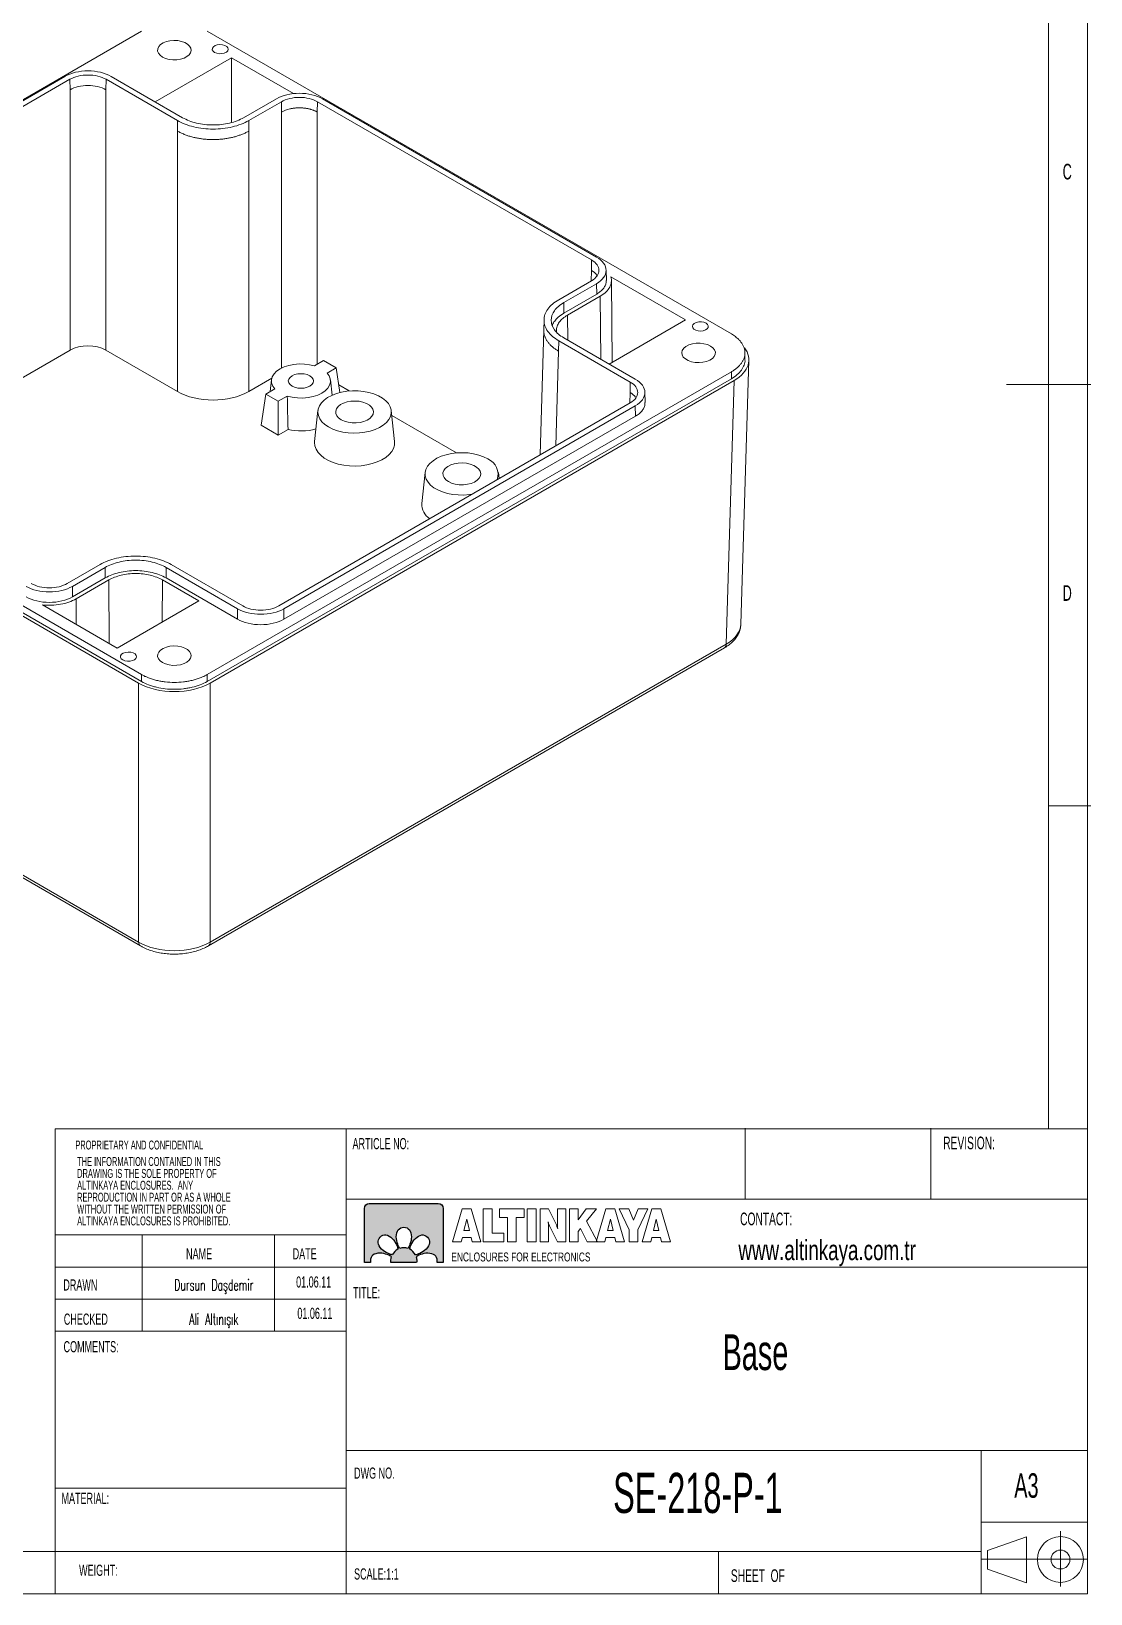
# Model space of a CAD drawing. Header units: millimetres. Extents: x 5 to 415, y 5 to 292.
# Drawn here: x 289.2 to 415, y 5 to 190.4 of the extents above; entities that cross this region are included whole.
import ezdxf

# ---------------------------------------------------------------- set-up
doc = ezdxf.new("R2010")
doc.units = ezdxf.units.MM
doc.layers.add('LAYER_1', color=179, linetype='Continuous', lineweight=15)
doc.layers.add('LAYER_2', color=1, linetype='Continuous')
doc.styles.add('SLDTEXTSTYLE0', font='TXT', dxfattribs={"width": 0.7})
doc.styles.add('SLDTEXTSTYLE1', font='TXT', dxfattribs={"width": 0.605})
doc.styles.add('SLDTEXTSTYLE2', font='TXT', dxfattribs={"width": 0.605, "bigfont": 'bigfont'})

# ---------------------------------------------------------------- blocks, each defined once
blk = doc.blocks.new('Block4')
at = {"color": 7, "linetype": 'Continuous', "lineweight": 0, "insert": (0.07, 1.37), "char_height": 1.3229, "attachment_point": 1, "style": 'SLDTEXTSTYLE0'}
blk.add_mtext('ENCLOSURES FOR ELECTRONICS', dxfattribs=at)
blk = doc.blocks.new('Block5')
at = {"layer": 'LAYER_1'}
for p, q in [((6.79, 7.34), (1.01, 5.34)), ((6.79, 7.34), (6.79, 0.54)), ((11.82, 8.19), (11.82, 0)), ((1.01, 5.34), (1.01, 2.54)), ((0, 4.03), (15.88, 4.03)), ((1.01, 2.54), (6.79, 0.54))]:
    blk.add_line(p, q, dxfattribs=at)
for radius in [3.4, 1.4]:
    blk.add_circle((11.82, 3.99), radius, dxfattribs=at)
blk = doc.blocks.new('Block6')
at = {"layer": 'LAYER_1', "color": 250}
for p, q in [((0, 0), (1.27, 4.36)), ((1.27, 4.36), (2.44, 4.36)), ((2.44, 4.36), (3.71, 0)), ((4.04, 0), (4.04, 4.36)), ((4.04, 4.36), (5.2, 4.36)), ((5.2, 4.36), (5.2, 1.16)), ((6.19, 3.21), (6.19, 4.36)), ((6.19, 4.36), (9.41, 4.36)), ((9.41, 4.36), (9.41, 3.21)), ((9.82, 0), (9.82, 4.36)), ((9.82, 4.36), (11, 4.36)), ((11, 4.36), (11, 0)), ((11.52, 0), (11.52, 4.36)), ((11.52, 4.36), (12.62, 4.36)), ((12.62, 4.36), (13.64, 2.33)), ((13.82, 2.3), (13.82, 4.36)), ((13.82, 4.36), (14.92, 4.36)), ((14.92, 4.36), (14.92, 0)), ((15.42, 0), (15.42, 4.36)), ((15.42, 4.36), (16.57, 4.36)), ((16.57, 4.36), (16.57, 2.92)), ((16.57, 2.92), (17.61, 4.36)), ((17.61, 4.36), (18.96, 4.36)), ((18.96, 4.36), (17.67, 2.75)), ((18.94, 0), (20.21, 4.36)), ((20.21, 4.36), (21.38, 4.36)), ((21.38, 4.36), (22.65, 0)), ((23.27, 1.61), (21.94, 4.36)), ((21.94, 4.36), (23.22, 4.36)), ((23.22, 4.36), (23.84, 2.87)), ((23.84, 2.87), (24.47, 4.36)), ((25.72, 4.36), (24.42, 1.61)), ((24.47, 4.36), (25.72, 4.36)), ((25, 0), (26.27, 4.36)), ((26.27, 4.36), (27.44, 4.36)), ((27.44, 4.36), (28.71, 0)), ((1.86, 3), (1.49, 1.49)), ((2.22, 1.49), (1.86, 3)), ((7.23, 3.21), (6.19, 3.21)), ((7.23, 0), (7.23, 3.21)), ((9.41, 3.21), (8.39, 3.21)), ((8.39, 3.21), (8.39, 0)), ((17.67, 2.75), (19.12, 0)), ((20.8, 3), (20.43, 1.49)), ((21.16, 1.49), (20.8, 3)), ((26.86, 3), (26.49, 1.49)), ((27.21, 1.49), (26.86, 3)), ((1.14, 0), (0, 0)), ((1.28, 0.58), (1.14, 0)), ((2.43, 0.58), (1.28, 0.58)), ((1.49, 1.49), (2.22, 1.49)), ((2.56, 0), (2.43, 0.58)), ((3.71, 0), (2.56, 0)), ((6.77, 0), (4.04, 0)), ((5.2, 1.16), (6.77, 1.16)), ((6.77, 1.16), (6.77, 0)), ((8.39, 0), (7.23, 0)), ((11, 0), (9.82, 0)), ((12.62, 0), (11.52, 0)), ((12.62, 2.04), (12.62, 0)), ((13.82, 0), (12.8, 2.01)), ((14.92, 0), (13.82, 0)), ((16.57, 0), (15.42, 0)), ((16.86, 1.75), (16.57, 1.39)), ((16.57, 1.39), (16.57, 0)), ((17.74, 0), (16.86, 1.75)), ((19.12, 0), (17.74, 0)), ((20.08, 0), (18.94, 0)), ((20.22, 0.58), (20.08, 0)), ((21.37, 0.58), (20.22, 0.58)), ((20.43, 1.49), (21.16, 1.49)), ((21.5, 0), (21.37, 0.58)), ((22.65, 0), (21.5, 0)), ((23.27, 0), (23.27, 1.61)), ((24.42, 0), (23.27, 0)), ((24.42, 1.61), (24.42, 0)), ((26.14, 0), (25, 0)), ((26.28, 0.58), (26.14, 0)), ((27.43, 0.58), (26.28, 0.58)), ((26.49, 1.49), (27.21, 1.49)), ((27.56, 0), (27.43, 0.58)), ((28.71, 0), (27.56, 0))]:
    blk.add_line(p, q, dxfattribs=at)
for points in [[(12.7, 2.26), (12.67, 2.37), (12.63, 2.5), (12.59, 2.64)], [(12.59, 2.64), (12.6, 2.56), (12.61, 2.48), (12.62, 2.4)], [(12.62, 2.4), (12.62, 2.31), (12.62, 2.19), (12.62, 2.04)], [(12.8, 2.01), (12.77, 2.07), (12.74, 2.16), (12.7, 2.26)], [(13.64, 2.33), (13.67, 2.28), (13.7, 2.19), (13.73, 2.09)], [(13.73, 2.09), (13.77, 1.99), (13.81, 1.86), (13.85, 1.71)], [(13.82, 1.97), (13.82, 2.06), (13.82, 2.17), (13.82, 2.3)], [(13.85, 1.71), (13.84, 1.79), (13.83, 1.87), (13.82, 1.97)]]:
    blk.add_open_spline(points, degree=3, dxfattribs=at)
blk = doc.blocks.new('SW_NOTE_0')
at = {"color": 0, "linetype": 'Continuous', "lineweight": 0, "char_height": 1.0583, "attachment_point": 1, "style": 'SLDTEXTSTYLE1'}
for s, insert in [('THE INFORMATION CONTAINED IN THIS', (0, 1.36)), ('ALTINKAYA ENCLOSURES.  ANY', (0, -1.46)), ('DRAWING IS THE SOLE PROPERTY OF', (0, -0.05)), ('REPRODUCTION IN PART OR AS A WHOLE', (0, -2.87)), ('WITHOUT THE WRITTEN PERMISSION OF', (0, -4.28)), ('ALTINKAYA ENCLOSURES IS PROHIBITED.', (0, -5.69))]:
    blk.add_mtext(s, dxfattribs=dict(at, insert=insert))

msp = doc.modelspace()

# ---------------------------------------------------------------- hatches: boundary and pattern name
at = {"layer": 'LAYER_2'}
h = msp.add_hatch(color=256, dxfattribs=at)
edge = h.paths.add_edge_path(flags=0)
edge.add_spline(control_points=[(329.363, 51.312), (329.041, 51.312), (328.778, 51.05), (328.778, 50.727)], knot_values=[0.9444444, 0.9444444, 0.9444444, 0.9444444, 1, 1, 1, 1], weights=[1, 1, 1, 1], degree=3, periodic=0)
edge.add_line((328.778, 50.727), (328.778, 44.291))
edge.add_line((328.778, 44.291), (329.516, 44.291))
edge.add_spline(control_points=[(329.516, 44.291), (329.5, 44.362), (329.491, 44.438), (329.492, 44.518)], knot_values=[0.7777778, 0.7777778, 0.7777778, 0.7777778, 0.8333333, 0.8333333, 0.8333333, 0.8333333], weights=[1, 1, 1, 1], degree=3, periodic=0)
edge.add_spline(control_points=[(329.492, 44.518), (329.489, 45.083), (329.911, 45.404), (330.619, 45.418)], knot_values=[0.7222222, 0.7222222, 0.7222222, 0.7222222, 0.7777778, 0.7777778, 0.7777778, 0.7777778], weights=[1, 1, 1, 1], degree=3, periodic=0)
edge.add_spline(control_points=[(330.619, 45.418), (331.239, 45.429), (331.856, 45.083), (331.999, 44.997)], knot_values=[0.6666667, 0.6666667, 0.6666667, 0.6666667, 0.7222222, 0.7222222, 0.7222222, 0.7222222], weights=[1, 1, 1, 1], degree=3, periodic=0)
edge.add_spline(control_points=[(331.999, 44.997), (331.948, 44.845), (331.921, 44.683), (331.921, 44.514)], knot_values=[0.6111111, 0.6111111, 0.6111111, 0.6111111, 0.6666667, 0.6666667, 0.6666667, 0.6666667], weights=[1, 1, 1, 1], degree=3, periodic=0)
edge.add_spline(control_points=[(331.921, 44.514), (331.921, 44.438), (331.926, 44.364), (331.937, 44.291)], knot_values=[0.5555556, 0.5555556, 0.5555556, 0.5555556, 0.6111111, 0.6111111, 0.6111111, 0.6111111], weights=[1, 1, 1, 1], degree=3, periodic=0)
edge.add_line((331.937, 44.291), (334.981, 44.291))
edge.add_spline(control_points=[(334.981, 44.291), (334.992, 44.364), (334.997, 44.438), (334.997, 44.514)], knot_values=[0.4444444, 0.4444444, 0.4444444, 0.4444444, 0.5, 0.5, 0.5, 0.5], weights=[1, 1, 1, 1], degree=3, periodic=0)
edge.add_spline(control_points=[(334.997, 44.514), (334.997, 44.68), (334.971, 44.839), (334.922, 44.989)], knot_values=[0.3888889, 0.3888889, 0.3888889, 0.3888889, 0.4444444, 0.4444444, 0.4444444, 0.4444444], weights=[1, 1, 1, 1], degree=3, periodic=0)
edge.add_spline(control_points=[(334.922, 44.989), (335.07, 45.077), (335.683, 45.419), (336.299, 45.408)], knot_values=[0.3333333, 0.3333333, 0.3333333, 0.3333333, 0.3888889, 0.3888889, 0.3888889, 0.3888889], weights=[1, 1, 1, 1], degree=3, periodic=0)
edge.add_spline(control_points=[(336.299, 45.408), (337.007, 45.395), (337.429, 45.073), (337.427, 44.509)], knot_values=[0.2777778, 0.2777778, 0.2777778, 0.2777778, 0.3333333, 0.3333333, 0.3333333, 0.3333333], weights=[1, 1, 1, 1], degree=3, periodic=0)
edge.add_spline(control_points=[(337.427, 44.509), (337.427, 44.432), (337.419, 44.359), (337.404, 44.291)], knot_values=[0.2222222, 0.2222222, 0.2222222, 0.2222222, 0.2777778, 0.2777778, 0.2777778, 0.2777778], weights=[1, 1, 1, 1], degree=3, periodic=0)
edge.add_line((337.404, 44.291), (338.14, 44.291))
edge.add_line((338.14, 44.291), (338.14, 50.727))
edge.add_spline(control_points=[(338.14, 50.727), (338.14, 51.05), (337.877, 51.312), (337.555, 51.312)], knot_values=[0.0555556, 0.0555556, 0.0555556, 0.0555556, 0.1111111, 0.1111111, 0.1111111, 0.1111111], weights=[1, 1, 1, 1], degree=3, periodic=0)
edge.add_line((337.555, 51.312), (329.363, 51.312))
edge = h.paths.add_edge_path(flags=0)
edge.add_spline(control_points=[(333.943, 45.974), (333.791, 46.025), (333.628, 46.052), (333.459, 46.052)], knot_values=[0.6666667, 0.6666667, 0.6666667, 0.6666667, 0.8333333, 0.8333333, 0.8333333, 0.8333333], weights=[1, 1, 1, 1], degree=3, periodic=0)
edge.add_spline(control_points=[(333.459, 46.052), (333.293, 46.052), (333.133, 46.026), (332.984, 45.977)], knot_values=[0.8333333, 0.8333333, 0.8333333, 0.8333333, 1, 1, 1, 1], weights=[1, 1, 1, 1], degree=3, periodic=0)
edge.add_spline(control_points=[(332.984, 45.977), (332.895, 46.124), (332.553, 46.737), (332.565, 47.354)], knot_values=[0, 0, 0, 0, 0.1666667, 0.1666667, 0.1666667, 0.1666667], weights=[1, 1, 1, 1], degree=3, periodic=0)
edge.add_spline(control_points=[(332.565, 47.354), (332.578, 48.062), (332.9, 48.483), (333.464, 48.481)], knot_values=[0.1666667, 0.1666667, 0.1666667, 0.1666667, 0.3333333, 0.3333333, 0.3333333, 0.3333333], weights=[1, 1, 1, 1], degree=3, periodic=0)
edge.add_spline(control_points=[(333.464, 48.481), (334.028, 48.483), (334.35, 48.062), (334.363, 47.354)], knot_values=[0.3333333, 0.3333333, 0.3333333, 0.3333333, 0.5, 0.5, 0.5, 0.5], weights=[1, 1, 1, 1], degree=3, periodic=0)
edge.add_spline(control_points=[(334.363, 47.354), (334.374, 46.733), (334.028, 46.117), (333.943, 45.974)], knot_values=[0.5, 0.5, 0.5, 0.5, 0.6666667, 0.6666667, 0.6666667, 0.6666667], weights=[1, 1, 1, 1], degree=3, periodic=0)
edge = h.paths.add_edge_path(flags=0)
edge.add_spline(control_points=[(332.091, 47.16), (332.537, 46.731), (332.728, 46.052), (332.769, 45.889)], knot_values=[0.6, 0.6, 0.6, 0.6, 0.8, 0.8, 0.8, 0.8], weights=[1, 1, 1, 1], degree=3, periodic=0)
edge.add_spline(control_points=[(332.769, 45.889), (332.476, 45.741), (332.237, 45.503), (332.088, 45.212)], knot_values=[0.8, 0.8, 0.8, 0.8, 1, 1, 1, 1], weights=[1, 1, 1, 1], degree=3, periodic=0)
edge.add_spline(control_points=[(332.088, 45.212), (331.919, 45.254), (331.246, 45.446), (330.819, 45.889)], knot_values=[0, 0, 0, 0, 0.2, 0.2, 0.2, 0.2], weights=[1, 1, 1, 1], degree=3, periodic=0)
edge.add_spline(control_points=[(330.819, 45.889), (330.328, 46.399), (330.257, 46.924), (330.658, 47.322)], knot_values=[0.2, 0.2, 0.2, 0.2, 0.4, 0.4, 0.4, 0.4], weights=[1, 1, 1, 1], degree=3, periodic=0)
edge.add_spline(control_points=[(330.658, 47.322), (331.056, 47.722), (331.581, 47.652), (332.091, 47.16)], knot_values=[0.4, 0.4, 0.4, 0.4, 0.6, 0.6, 0.6, 0.6], weights=[1, 1, 1, 1], degree=3, periodic=0)
edge = h.paths.add_edge_path(flags=0)
edge.add_spline(control_points=[(336.106, 45.882), (335.676, 45.436), (334.997, 45.245), (334.834, 45.204)], knot_values=[0.6, 0.6, 0.6, 0.6, 0.8, 0.8, 0.8, 0.8], weights=[1, 1, 1, 1], degree=3, periodic=0)
edge.add_spline(control_points=[(334.834, 45.204), (334.687, 45.497), (334.449, 45.736), (334.157, 45.885)], knot_values=[0.8, 0.8, 0.8, 0.8, 1, 1, 1, 1], weights=[1, 1, 1, 1], degree=3, periodic=0)
edge.add_spline(control_points=[(334.157, 45.885), (334.199, 46.053), (334.391, 46.726), (334.834, 47.153)], knot_values=[0, 0, 0, 0, 0.2, 0.2, 0.2, 0.2], weights=[1, 1, 1, 1], degree=3, periodic=0)
edge.add_spline(control_points=[(334.834, 47.153), (335.344, 47.645), (335.87, 47.715), (336.267, 47.315)], knot_values=[0.2, 0.2, 0.2, 0.2, 0.4, 0.4, 0.4, 0.4], weights=[1, 1, 1, 1], degree=3, periodic=0)
edge.add_spline(control_points=[(336.267, 47.315), (336.668, 46.917), (336.597, 46.392), (336.106, 45.882)], knot_values=[0.4, 0.4, 0.4, 0.4, 0.6, 0.6, 0.6, 0.6], weights=[1, 1, 1, 1], degree=3, periodic=0)

# ---------------------------------------------------------------- linework, layer by layer
at = {"color": 7, "linetype": 'Continuous', "lineweight": 15}
for p, q in [((302.336, 190.401), (240.109, 154.479)), ((372.339, 154.479), (310.113, 190.401)), ((313.012, 187.258), (303.943, 182.022)), ((320.384, 183.003), (313.012, 187.258)), ((313.012, 179.564), (313.012, 187.258)), ((293.232, 185.043), (251.512, 160.959)), ((293.832, 184.697), (252.112, 160.613)), ((293.832, 184.697), (293.85, 183.462)), ((298.111, 184.697), (298.092, 183.462)), ((306.597, 179.798), (298.111, 184.697)), ((307.196, 180.144), (298.71, 185.043)), ((293.85, 152.556), (293.85, 183.462)), ((298.092, 183.462), (298.092, 152.556)), ((318.334, 182.39), (314.444, 180.144)), ((318.934, 182.044), (315.044, 179.798)), ((318.934, 182.044), (318.952, 180.808)), ((323.213, 182.044), (323.194, 180.808)), ((355.74, 163.266), (323.213, 182.044)), ((356.34, 163.612), (323.812, 182.39)), ((306.597, 179.798), (306.578, 178.563)), ((306.578, 147.657), (306.578, 178.563)), ((315.044, 179.798), (315.062, 178.563)), ((315.062, 178.563), (315.062, 147.657)), ((355.74, 163.266), (355.722, 162.031)), ((357.5, 160.834), (357.474, 162.059)), ((351.85, 158.55), (355.74, 160.796)), ((352.45, 158.204), (356.34, 160.45)), ((356.34, 160.45), (356.358, 159.214)), ((366.894, 156.153), (358.028, 161.271)), ((358.202, 151.135), (358.1, 160.753)), ((352.45, 158.204), (352.468, 156.969)), ((352.468, 156.969), (356.358, 159.214)), ((356.783, 158.97), (352.892, 156.724)), ((350.101, 156.155), (350.075, 154.93)), ((357.825, 150.917), (366.894, 156.153)), ((350.077, 154.983), (349.627, 140.122)), ((360.936, 149.121), (352.45, 154.02)), ((293.85, 152.556), (278.838, 143.89)), ((306.578, 147.657), (298.092, 152.556)), ((351.85, 153.674), (351.832, 152.438)), ((360.337, 148.775), (351.85, 153.674)), ((373.95, 151.417), (373.95, 152.234)), ((322.867, 150.699), (323.937, 151.316)), ((323.937, 151.316), (325.431, 150.454)), ((325.431, 150.454), (324.361, 149.836)), ((325.431, 150.454), (325.873, 147.534)), ((373.478, 120.063), (374.424, 151.357)), ((239.78, 148.969), (301.982, 113.06)), ((240.109, 149.989), (302.336, 114.067)), ((240.109, 149.173), (302.336, 113.25)), ((310.113, 114.067), (372.339, 149.989)), ((310.113, 113.25), (372.339, 149.173)), ((310.466, 113.06), (372.668, 148.969)), ((317.791, 149.232), (315.062, 147.657)), ((317.751, 149.028), (317.604, 147.66)), ((324.944, 147.216), (324.75, 149.028)), ((326.981, 147.717), (325.737, 148.435)), ((360.337, 148.775), (360.318, 147.539)), ((371.722, 117.681), (372.668, 148.969)), ((372.339, 149.173), (372.339, 149.989)), ((317.069, 147.352), (316.513, 143.677)), ((317.069, 147.352), (318.139, 147.969)), ((318.563, 146.489), (317.069, 147.352)), ((319.633, 147.107), (318.563, 146.489)), ((318.563, 146.489), (318.563, 142.493)), ((362.096, 146.343), (362.07, 147.568)), ((318.617, 122.22), (360.337, 146.305)), ((319.216, 121.874), (360.936, 145.959)), ((319.235, 120.639), (360.954, 144.723)), ((323.266, 145.385), (322.873, 141.724)), ((332.355, 141.724), (331.962, 145.385)), ((339.709, 140.369), (332.024, 144.806)), ((360.936, 145.959), (360.954, 144.723)), ((316.513, 143.677), (318.563, 142.493)), ((318.563, 142.493), (319.715, 143.159)), ((335.994, 138.037), (335.601, 134.376)), ((344.767, 137.317), (344.69, 138.037)), ((344.882, 137.383), (344.752, 137.458)), ((293.514, 124.874), (297.404, 127.119)), ((294.114, 124.528), (298.004, 126.773)), ((298.004, 126.773), (298.022, 125.538)), ((305.252, 126.773), (305.234, 125.538)), ((305.252, 126.773), (313.738, 121.874)), ((305.851, 127.119), (314.338, 122.22)), ((294.114, 124.528), (294.132, 123.292)), ((294.132, 123.292), (298.022, 125.538)), ((298.447, 125.293), (294.557, 123.047)), ((309.123, 122.802), (304.809, 125.293)), ((305.234, 125.538), (313.72, 120.639)), ((299.436, 117.21), (309.123, 122.802)), ((290.57, 122.328), (299.436, 117.21)), ((313.738, 121.874), (313.72, 120.639)), ((319.216, 121.874), (319.235, 120.639)), ((240.726, 117.681), (301.982, 82.318)), ((240.933, 117.237), (302.189, 81.875)), ((310.259, 81.875), (371.515, 117.237)), ((310.466, 82.318), (371.722, 117.681)), ((302.336, 113.25), (302.336, 114.067)), ((310.113, 113.25), (310.113, 114.067)), ((301.982, 82.318), (301.982, 113.06)), ((310.466, 113.06), (310.466, 82.318))]:
    msp.add_line(p, q, dxfattribs=at)
at = {"color": 8, "linetype": 'Continuous', "lineweight": 15}
for p, q in [((318.952, 150.432), (318.952, 180.808)), ((323.194, 180.808), (323.194, 150.888)), ((355.684, 160.763), (355.722, 162.031)), ((356.839, 151.486), (356.783, 158.97)), ((352.915, 153.751), (352.892, 156.724)), ((350.075, 154.887), (350.082, 154.93)), ((351.832, 152.438), (351.492, 141.199)), ((360.28, 146.272), (360.318, 147.539)), ((298.503, 117.748), (298.447, 125.293)), ((304.772, 120.29), (304.809, 125.293)), ((294.579, 120.014), (294.557, 123.047))]:
    msp.add_line(p, q, dxfattribs=at)
at = {"color": 7, "linetype": 'Continuous', "lineweight": 15, "flags": 128}
for points in [[(304.81, 187.34), (305.174, 187.173), (305.595, 187.06), (306.05, 187.006), (306.514, 187.014), (306.963, 187.083), (307.371, 187.21), (307.718, 187.388), (307.984, 187.608), (308.156, 187.857), (308.223, 188.122), (308.183, 188.389), (308.037, 188.644), (307.793, 188.872), (307.465, 189.062), (307.069, 189.202), (306.629, 189.287), (306.166, 189.31), (305.706, 189.271), (305.275, 189.172), (304.895, 189.018), (304.586, 188.818), (304.365, 188.582), (304.245, 188.323), (304.232, 188.055), (304.326, 187.793), (304.522, 187.55), (304.81, 187.34)], [(310.997, 187.891), (311.252, 187.786), (311.551, 187.734), (311.864, 187.742), (312.155, 187.807), (312.394, 187.924), (312.554, 188.079), (312.618, 188.256), (312.579, 188.435), (312.442, 188.597), (312.221, 188.725), (311.94, 188.804), (311.63, 188.826), (311.323, 188.789), (311.055, 188.697), (310.853, 188.559), (310.739, 188.391), (310.726, 188.211), (310.815, 188.038), (310.997, 187.891)], [(369.333, 155.765), (369.079, 155.87), (368.779, 155.921), (368.467, 155.914), (368.175, 155.848), (367.937, 155.732), (367.777, 155.577), (367.712, 155.4), (367.751, 155.221), (367.888, 155.058), (368.11, 154.931), (368.391, 154.852), (368.701, 154.829), (369.007, 154.866), (369.276, 154.959), (369.478, 155.096), (369.591, 155.265), (369.604, 155.445), (369.515, 155.618), (369.333, 155.765)], [(369.864, 153.05), (369.499, 153.217), (369.079, 153.33), (368.624, 153.384), (368.16, 153.376), (367.711, 153.307), (367.302, 153.18), (366.955, 153.002), (366.689, 152.782), (366.518, 152.533), (366.45, 152.268), (366.491, 152.001), (366.637, 151.746), (366.881, 151.518), (367.209, 151.328), (367.604, 151.188), (368.045, 151.103), (368.508, 151.08), (368.967, 151.119), (369.399, 151.218), (369.779, 151.372), (370.088, 151.572), (370.308, 151.808), (370.428, 152.067), (370.442, 152.335), (370.348, 152.597), (370.152, 152.84), (369.864, 153.05)], [(322.867, 150.699), (322.282, 150.837), (321.663, 150.913), (321.031, 150.923), (320.405, 150.867), (319.807, 150.748), (319.257, 150.568), (318.771, 150.334), (318.366, 150.054), (318.054, 149.736), (317.847, 149.391), (317.751, 149.03), (317.768, 148.664), (317.899, 148.307), (318.139, 147.969)], [(319.633, 147.107), (320.218, 146.968), (320.837, 146.893), (321.47, 146.883), (322.095, 146.938), (322.693, 147.058), (323.244, 147.238), (323.729, 147.472), (324.135, 147.752), (324.446, 148.07), (324.653, 148.415), (324.75, 148.776), (324.732, 149.141), (324.601, 149.498), (324.361, 149.836)], [(320.189, 148.29), (320.5, 148.153), (320.862, 148.066), (321.25, 148.037), (321.638, 148.066), (322, 148.153), (322.311, 148.29), (322.549, 148.47), (322.699, 148.679), (322.75, 148.903), (322.699, 149.127), (322.549, 149.336), (322.311, 149.515), (322, 149.653), (321.638, 149.739), (321.25, 149.769), (320.862, 149.739), (320.5, 149.653), (320.189, 149.515), (319.951, 149.336), (319.801, 149.127), (319.75, 148.903), (319.801, 148.679), (319.951, 148.47), (320.189, 148.29)], [(324.534, 143.451), (325.04, 143.2), (325.607, 142.997), (326.22, 142.846), (326.867, 142.751), (327.531, 142.715), (328.196, 142.737), (328.849, 142.817), (329.472, 142.954), (330.052, 143.145), (330.574, 143.384), (331.027, 143.666), (331.401, 143.985), (331.685, 144.334), (331.874, 144.703), (331.963, 145.085), (331.95, 145.469), (331.836, 145.849), (331.623, 146.214), (331.315, 146.555), (330.921, 146.866), (330.45, 147.138), (329.912, 147.366), (329.32, 147.543), (328.688, 147.666), (328.031, 147.732), (327.364, 147.74), (326.703, 147.688), (326.063, 147.579), (325.46, 147.415), (324.907, 147.199), (324.418, 146.938), (324.004, 146.636), (323.674, 146.301), (323.436, 145.942), (323.297, 145.565), (323.259, 145.181), (323.322, 144.798), (323.487, 144.424), (323.748, 144.07), (324.1, 143.743), (324.534, 143.451)], [(326.023, 144.311), (326.402, 144.135), (326.838, 144.01), (327.31, 143.942), (327.797, 143.934), (328.275, 143.987), (328.721, 144.098), (329.117, 144.262), (329.442, 144.471), (329.681, 144.716), (329.824, 144.984), (329.863, 145.264), (329.798, 145.542), (329.63, 145.806), (329.368, 146.043), (329.024, 146.241), (328.614, 146.393), (328.157, 146.489), (327.675, 146.527), (327.19, 146.505), (326.725, 146.422), (326.301, 146.284), (325.939, 146.096), (325.655, 145.868), (325.463, 145.61), (325.371, 145.334), (325.385, 145.054), (325.502, 144.781), (325.718, 144.529), (326.023, 144.311)], [(322.873, 141.724), (322.865, 141.605), (322.903, 141.205), (323.041, 140.813), (323.277, 140.436), (323.605, 140.084), (324.019, 139.762), (324.509, 139.479), (325.066, 139.24), (325.677, 139.051), (326.329, 138.915), (327.008, 138.835), (327.701, 138.813), (328.391, 138.849), (329.065, 138.944), (329.708, 139.093), (330.307, 139.296), (330.848, 139.546), (331.32, 139.839), (331.713, 140.169), (332.019, 140.528), (332.231, 140.91), (332.344, 141.304), (332.357, 141.705), (332.355, 141.724)], [(343.422, 139.66), (342.916, 139.91), (342.349, 140.113), (341.736, 140.264), (341.089, 140.359), (340.425, 140.396), (339.76, 140.374), (339.107, 140.293), (338.484, 140.156), (337.904, 139.966), (337.382, 139.726), (336.929, 139.444), (336.555, 139.125), (336.271, 138.777), (336.082, 138.407), (335.993, 138.026), (336.006, 137.641), (336.12, 137.261), (336.333, 136.897), (336.641, 136.555), (337.035, 136.244), (337.506, 135.972), (338.045, 135.745), (338.636, 135.567), (339.268, 135.444), (339.925, 135.378), (340.592, 135.371), (341.253, 135.422), (341.564, 135.467)], [(338.751, 136.963), (339.13, 136.787), (339.566, 136.662), (340.038, 136.594), (340.525, 136.587), (341.002, 136.64), (341.449, 136.751), (341.845, 136.914), (342.169, 137.124), (342.409, 137.368), (342.552, 137.637), (342.591, 137.916), (342.525, 138.195), (342.358, 138.458), (342.096, 138.695), (341.752, 138.894), (341.342, 139.045), (340.885, 139.142), (340.403, 139.18), (339.918, 139.157), (339.453, 139.074), (339.029, 138.936), (338.667, 138.749), (338.383, 138.521), (338.191, 138.263), (338.099, 137.987), (338.113, 137.706), (338.23, 137.433), (338.446, 137.182), (338.751, 136.963)], [(304.81, 115.496), (305.174, 115.329), (305.595, 115.216), (306.05, 115.162), (306.514, 115.17), (306.963, 115.239), (307.371, 115.366), (307.718, 115.544), (307.984, 115.764), (308.156, 116.013), (308.223, 116.278), (308.183, 116.546), (308.037, 116.8), (307.793, 117.028), (307.465, 117.218), (307.069, 117.358), (306.629, 117.443), (306.166, 117.466), (305.706, 117.427), (305.275, 117.328), (304.895, 117.175), (304.586, 116.974), (304.365, 116.738), (304.245, 116.479), (304.232, 116.211), (304.326, 115.949), (304.522, 115.706), (304.81, 115.496)], [(300.108, 115.802), (300.362, 115.697), (300.662, 115.645), (300.974, 115.653), (301.266, 115.718), (301.504, 115.835), (301.664, 115.99), (301.729, 116.167), (301.69, 116.346), (301.553, 116.508), (301.331, 116.636), (301.05, 116.715), (300.74, 116.738), (300.434, 116.7), (300.165, 116.608), (299.963, 116.47), (299.85, 116.302), (299.837, 116.122), (299.926, 115.949), (300.108, 115.802)]]:
    msp.add_lwpolyline(points, dxfattribs=at)
at = {"color": 7, "linetype": 'Continuous', "lineweight": 15}
for centre, radius, start, end in [((321.248, 149.408), 6.435, 256.22212, 286.11857), ((342.696, 137.851), 1.949, 339.7217, 68.1003), ((337.671, 134.299), 2.072, 177.85621, 236.80033)]:
    msp.add_arc(centre, radius, start, end, dxfattribs=at)
at = {"color": 8, "linetype": 'Continuous', "lineweight": 15}
for centre, radius, start, end in [((371.229, 117.641), 0.495, 305.35818, 4.6076), ((302.476, 82.279), 0.495, 175.39423, 234.62499), ((309.973, 82.279), 0.494, 305.07093, 4.63136)]:
    msp.add_arc(centre, radius, start, end, dxfattribs=at)
at = {"color": 7, "linetype": 'Continuous', "lineweight": 15}
for centre, major_axis, ratio, start_param, end_param in [((295.971, 151.331), (3, 0), 0.5774636, 0.7855505, 2.3560422), ((368.424, 151.417), (6.002, 0), 0.5771119, 5.4979394, 6.709685), ((310.82, 150.108), (6, 0), 0.5774636, 3.9271431, 5.4976349), ((306.224, 115.51), (6, 0), 0.5774636, 3.9271431, 5.4976349), ((306.224, 84.783), (6, 0), 0.5807633, 3.9271431, 5.4976349)]:
    msp.add_ellipse(centre, major_axis=major_axis, ratio=ratio, start_param=start_param, end_param=end_param, dxfattribs=at)
at = {"color": 8, "linetype": 'Continuous', "lineweight": 15}
msp.add_ellipse((367.478, 120.144), major_axis=(6.001, -0.03), ratio=0.5771607, start_param=5.5008454, end_param=6.2686461, dxfattribs=at)
at = {"color": 7, "linetype": 'Continuous', "lineweight": 15}
for points, knots in [([(298.71, 185.043), (298.354, 185.249), (297.922, 185.416), (296.984, 185.64), (296.478, 185.698), (295.464, 185.698), (294.958, 185.64), (294.02, 185.416), (293.588, 185.249), (293.232, 185.043)], [2.3563468, 2.3563468, 2.3563468, 2.3563468, 2.7489697, 2.7489697, 3.1415927, 3.1415927, 3.5342156, 3.5342156, 3.9268385, 3.9268385, 3.9268385, 3.9268385]), ([(298.111, 184.697), (297.83, 184.859), (297.495, 184.988), (296.763, 185.163), (296.367, 185.209), (295.575, 185.209), (295.179, 185.163), (294.447, 184.988), (294.112, 184.859), (293.832, 184.697)], [2.3563468, 2.3563468, 2.3563468, 2.3563468, 2.7489697, 2.7489697, 3.1415927, 3.1415927, 3.5342156, 3.5342156, 3.9268385, 3.9268385, 3.9268385, 3.9268385]), ([(323.812, 182.39), (323.456, 182.596), (323.025, 182.762), (322.087, 182.987), (321.58, 183.045), (320.567, 183.045), (320.06, 182.987), (319.122, 182.762), (318.691, 182.596), (318.334, 182.39)], [2.3563468, 2.3563468, 2.3563468, 2.3563468, 2.7489697, 2.7489697, 3.1415927, 3.1415927, 3.5342156, 3.5342156, 3.9268385, 3.9268385, 3.9268385, 3.9268385]), ([(323.213, 182.044), (322.933, 182.206), (322.597, 182.335), (321.865, 182.51), (321.469, 182.556), (320.677, 182.556), (320.281, 182.51), (319.55, 182.335), (319.214, 182.206), (318.934, 182.044)], [2.3563468, 2.3563468, 2.3563468, 2.3563468, 2.7489697, 2.7489697, 3.1415927, 3.1415927, 3.5342156, 3.5342156, 3.9268385, 3.9268385, 3.9268385, 3.9268385]), ([(314.444, 180.144), (313.973, 179.872), (313.402, 179.651), (312.161, 179.354), (311.491, 179.278), (310.15, 179.278), (309.48, 179.354), (308.238, 179.651), (307.668, 179.872), (307.196, 180.144)], [2.3563468, 2.3563468, 2.3563468, 2.3563468, 2.7489697, 2.7489697, 3.1415927, 3.1415927, 3.5342156, 3.5342156, 3.9268385, 3.9268385, 3.9268385, 3.9268385]), ([(321.073, 181.316), (321.018, 181.315), (320.907, 181.314), (320.74, 181.306), (320.574, 181.292), (320.409, 181.274), (320.245, 181.249), (320.084, 181.22), (319.978, 181.196), (319.925, 181.184)], [0, 0, 0, 0, 0.1412581, 0.2830488, 0.4253723, 0.568229, 0.7116189, 0.8555425, 1, 1, 1, 1]), ([(322.221, 181.184), (322.168, 181.196), (322.063, 181.22), (321.901, 181.249), (321.738, 181.274), (321.573, 181.292), (321.406, 181.306), (321.24, 181.314), (321.129, 181.315), (321.073, 181.316)], [0, 0, 0, 0, 0.1444575, 0.2883811, 0.431771, 0.5746277, 0.7169512, 0.8587419, 1, 1, 1, 1]), ([(323.194, 180.808), (323.152, 180.832), (323.069, 180.878), (322.937, 180.942), (322.8, 181.001), (322.66, 181.055), (322.516, 181.103), (322.37, 181.147), (322.271, 181.171), (322.221, 181.184)], [0, 0, 0, 0, 0.1482283, 0.2946659, 0.439313, 0.5821698, 0.7232365, 0.8625131, 1, 1, 1, 1]), ([(308.525, 177.812), (308.448, 177.831), (308.293, 177.869), (308.065, 177.934), (307.839, 178.005), (307.617, 178.082), (307.399, 178.166), (307.185, 178.255), (306.976, 178.352), (306.773, 178.454), (306.643, 178.526), (306.578, 178.563)], [0, 0, 0, 0, 0.1067788, 0.2146404, 0.323585, 0.4336127, 0.5447235, 0.6569176, 0.770195, 0.8845558, 1, 1, 1, 1]), ([(315.044, 179.798), (314.491, 179.479), (313.828, 179.224), (312.384, 178.878), (311.602, 178.788), (310.038, 178.788), (309.257, 178.878), (307.812, 179.224), (307.15, 179.479), (306.597, 179.798)], [2.3563468, 2.3563468, 2.3563468, 2.3563468, 2.7489697, 2.7489697, 3.1415927, 3.1415927, 3.5342156, 3.5342156, 3.9268385, 3.9268385, 3.9268385, 3.9268385]), ([(315.062, 178.563), (315.004, 178.53), (314.888, 178.464), (314.705, 178.372), (314.519, 178.284), (314.328, 178.201), (314.133, 178.123), (313.935, 178.051), (313.734, 177.983), (313.53, 177.921), (313.325, 177.863), (313.185, 177.829), (313.116, 177.812)], [0, 0, 0, 0, 0.1039487, 0.2070197, 0.3092132, 0.4105291, 0.5109676, 0.6105287, 0.7092124, 0.8070188, 0.903948, 1, 1, 1, 1]), ([(310.82, 177.548), (310.743, 177.549), (310.587, 177.55), (310.354, 177.558), (310.121, 177.571), (309.889, 177.589), (309.657, 177.613), (309.427, 177.642), (309.198, 177.677), (308.971, 177.716), (308.746, 177.761), (308.598, 177.795), (308.525, 177.812)], [0, 0, 0, 0, 0.0988245, 0.19791, 0.2972566, 0.3968643, 0.4967333, 0.5968636, 0.6972553, 0.7979086, 0.8988234, 1, 1, 1, 1]), ([(313.116, 177.812), (313.042, 177.795), (312.895, 177.761), (312.67, 177.716), (312.443, 177.677), (312.214, 177.642), (311.984, 177.613), (311.752, 177.589), (311.519, 177.571), (311.286, 177.558), (311.053, 177.55), (310.898, 177.549), (310.82, 177.548)], [0, 0, 0, 0, 0.1011766, 0.2020914, 0.3027447, 0.4031364, 0.5032667, 0.6031357, 0.7027434, 0.80209, 0.9011755, 1, 1, 1, 1]), ([(355.74, 160.796), (356.021, 160.958), (356.245, 161.151), (356.548, 161.574), (356.627, 161.802), (356.627, 162.26), (356.548, 162.488), (356.245, 162.911), (356.021, 163.104), (355.74, 163.266)], [2.3563468, 2.3563468, 2.3563468, 2.3563468, 2.7489697, 2.7489697, 3.1415927, 3.1415927, 3.5342156, 3.5342156, 3.9268385, 3.9268385, 3.9268385, 3.9268385]), ([(356.34, 160.45), (356.696, 160.656), (356.985, 160.905), (357.374, 161.446), (357.474, 161.739), (357.474, 162.324), (357.374, 162.616), (356.985, 163.158), (356.696, 163.407), (356.34, 163.612)], [2.3563468, 2.3563468, 2.3563468, 2.3563468, 2.7489697, 2.7489697, 3.1415927, 3.1415927, 3.5342156, 3.5342156, 3.9268385, 3.9268385, 3.9268385, 3.9268385]), ([(356.358, 159.214), (356.506, 159.309), (356.8, 159.497), (357.133, 159.828), (357.366, 160.185), (357.492, 160.525), (357.49, 160.743), (357.489, 160.834)], [0, 0, 0, 0, 0.2117365, 0.4234965, 0.6356223, 0.8477684, 1, 1, 1, 1]), ([(356.783, 158.97), (357.038, 159.117), (357.262, 159.282), (357.637, 159.64), (357.788, 159.833), (358.004, 160.232), (358.07, 160.439), (358.114, 160.855), (358.093, 161.066), (358.028, 161.271)], [0, 0, 0, 0, 0.25, 0.25, 0.5, 0.5, 0.75, 0.75, 1, 1, 1, 1]), ([(351.85, 153.674), (351.297, 153.993), (350.855, 154.376), (350.256, 155.21), (350.101, 155.661), (350.101, 156.563), (350.256, 157.015), (350.855, 157.849), (351.297, 158.231), (351.85, 158.55)], [2.3563468, 2.3563468, 2.3563468, 2.3563468, 2.7489697, 2.7489697, 3.1415927, 3.1415927, 3.5342156, 3.5342156, 3.9268385, 3.9268385, 3.9268385, 3.9268385]), ([(352.45, 154.02), (351.978, 154.292), (351.596, 154.622), (351.081, 155.338), (350.948, 155.725), (350.948, 156.499), (351.081, 156.886), (351.596, 157.603), (351.978, 157.932), (352.45, 158.204)], [2.3563468, 2.3563468, 2.3563468, 2.3563468, 2.7489697, 2.7489697, 3.1415927, 3.1415927, 3.5342156, 3.5342156, 3.9268385, 3.9268385, 3.9268385, 3.9268385]), ([(351.087, 155.475), (351.092, 155.499), (351.135, 155.687), (351.356, 156.024), (351.776, 156.517), (352.218, 156.805), (352.468, 156.969)], [0, 0, 0, 0, 0.04314166, 0.33193866, 0.62075297, 1, 1, 1, 1]), ([(352.892, 156.724), (352.697, 156.597), (352.305, 156.343), (351.89, 155.887), (351.639, 155.398), (351.544, 154.986), (351.595, 154.748), (351.61, 154.678)], [0, 0, 0, 0, 0.22613414, 0.45327119, 0.67986614, 0.90633268, 1, 1, 1, 1]), ([(350.531, 153.562), (350.502, 153.605), (350.443, 153.69), (350.365, 153.82), (350.297, 153.951), (350.237, 154.083), (350.187, 154.216), (350.146, 154.35), (350.114, 154.484), (350.091, 154.618), (350.077, 154.753), (350.075, 154.843), (350.075, 154.887)], [0, 0, 0, 0, 0.1011766, 0.2020914, 0.3027447, 0.4031364, 0.5032667, 0.6031357, 0.7027434, 0.80209, 0.9011755, 1, 1, 1, 1]), ([(372.339, 149.989), (372.39, 150.019), (372.49, 150.078), (372.633, 150.172), (372.77, 150.268), (372.9, 150.367), (373.085, 150.52), (373.308, 150.735), (373.539, 151.017), (373.721, 151.31), (373.896, 151.713), (373.986, 152.232), (373.897, 152.751), (373.723, 153.154), (373.541, 153.448), (373.311, 153.73), (373.064, 153.969), (372.819, 154.166), (372.59, 154.328), (372.423, 154.429), (372.339, 154.479)], [0, 0, 0, 0, 0.025028, 0.0499931, 0.0749335, 0.0998877, 0.1248941, 0.1874645, 0.2500961, 0.3123427, 0.3746512, 0.4997775, 0.6242651, 0.6867756, 0.7493497, 0.8118423, 0.8743996, 0.9162537, 0.9580601, 1, 1, 1, 1]), ([(351.832, 152.438), (351.775, 152.472), (351.661, 152.539), (351.501, 152.645), (351.348, 152.752), (351.205, 152.862), (351.071, 152.975), (350.945, 153.089), (350.828, 153.205), (350.72, 153.323), (350.62, 153.442), (350.561, 153.522), (350.531, 153.562)], [0, 0, 0, 0, 0.103947, 0.2070167, 0.3092092, 0.4105246, 0.5109629, 0.6105241, 0.7092084, 0.8070157, 0.9039463, 1, 1, 1, 1]), ([(372.339, 149.173), (372.579, 149.328), (373.058, 149.638), (373.566, 150.195), (373.863, 150.792), (373.985, 151.21), (373.95, 151.417), (373.95, 151.417)], [0, 0, 0, 0, 0.2496477, 0.4999908, 0.7490441, 0.9995408, 1, 1, 1, 1]), ([(360.337, 146.305), (360.617, 146.466), (360.841, 146.66), (361.144, 147.083), (361.223, 147.311), (361.223, 147.768), (361.144, 147.997), (360.841, 148.42), (360.617, 148.613), (360.337, 148.775)], [2.3563468, 2.3563468, 2.3563468, 2.3563468, 2.7489697, 2.7489697, 3.1415927, 3.1415927, 3.5342156, 3.5342156, 3.9268385, 3.9268385, 3.9268385, 3.9268385]), ([(360.936, 145.959), (361.292, 146.164), (361.581, 146.413), (361.97, 146.955), (362.071, 147.247), (362.071, 147.832), (361.97, 148.125), (361.581, 148.666), (361.292, 148.915), (360.936, 149.121)], [2.3563468, 2.3563468, 2.3563468, 2.3563468, 2.7489697, 2.7489697, 3.1415927, 3.1415927, 3.5342156, 3.5342156, 3.9268385, 3.9268385, 3.9268385, 3.9268385]), ([(360.954, 144.723), (361.102, 144.817), (361.397, 145.006), (361.729, 145.337), (361.962, 145.694), (362.088, 146.034), (362.086, 146.252), (362.085, 146.343)], [0, 0, 0, 0, 0.2117371, 0.4234962, 0.6356228, 0.8477688, 1, 1, 1, 1]), ([(297.404, 127.119), (297.957, 127.439), (298.62, 127.694), (300.065, 128.04), (300.846, 128.129), (302.41, 128.129), (303.191, 128.04), (304.636, 127.694), (305.298, 127.439), (305.851, 127.119)], [2.3563468, 2.3563468, 2.3563468, 2.3563468, 2.7489697, 2.7489697, 3.1415927, 3.1415927, 3.5342156, 3.5342156, 3.9268385, 3.9268385, 3.9268385, 3.9268385]), ([(298.004, 126.773), (298.475, 127.045), (299.046, 127.266), (300.287, 127.563), (300.958, 127.64), (302.298, 127.64), (302.969, 127.563), (304.21, 127.266), (304.781, 127.045), (305.252, 126.773)], [2.3563468, 2.3563468, 2.3563468, 2.3563468, 2.7489697, 2.7489697, 3.1415927, 3.1415927, 3.5342156, 3.5342156, 3.9268385, 3.9268385, 3.9268385, 3.9268385]), ([(298.022, 125.538), (298.491, 125.809), (299.059, 126.028), (300.294, 126.324), (300.961, 126.4), (302.295, 126.4), (302.962, 126.324), (304.197, 126.028), (304.765, 125.809), (305.234, 125.538)], [2.3563468, 2.3563468, 2.3563468, 2.3563468, 2.7489697, 2.7489697, 3.1415927, 3.1415927, 3.5342156, 3.5342156, 3.9268385, 3.9268385, 3.9268385, 3.9268385]), ([(288.636, 124.528), (288.992, 124.322), (289.424, 124.155), (290.362, 123.931), (290.868, 123.873), (291.881, 123.873), (292.388, 123.931), (293.326, 124.155), (293.758, 124.322), (294.114, 124.528)], [2.3563468, 2.3563468, 2.3563468, 2.3563468, 2.7489697, 2.7489697, 3.1415927, 3.1415927, 3.5342156, 3.5342156, 3.9268385, 3.9268385, 3.9268385, 3.9268385]), ([(289.235, 124.874), (289.515, 124.712), (289.851, 124.582), (290.583, 124.407), (290.979, 124.362), (291.771, 124.362), (292.167, 124.407), (292.899, 124.582), (293.234, 124.712), (293.514, 124.874)], [2.3563468, 2.3563468, 2.3563468, 2.3563468, 2.7489697, 2.7489697, 3.1415927, 3.1415927, 3.5342156, 3.5342156, 3.9268385, 3.9268385, 3.9268385, 3.9268385]), ([(298.447, 125.293), (298.859, 125.531), (299.363, 125.726), (300.45, 125.986), (301.04, 126.054), (302.216, 126.054), (302.806, 125.986), (303.893, 125.726), (304.397, 125.531), (304.809, 125.293)], [0, 0, 0, 0, 0.25, 0.25, 0.5, 0.5, 0.75, 0.75, 1, 1, 1, 1]), ([(288.617, 123.292), (288.976, 123.085), (289.41, 122.917), (290.355, 122.691), (290.865, 122.633), (291.885, 122.633), (292.395, 122.691), (293.339, 122.917), (293.774, 123.085), (294.132, 123.292)], [2.3563468, 2.3563468, 2.3563468, 2.3563468, 2.7489697, 2.7489697, 3.1415927, 3.1415927, 3.5342156, 3.5342156, 3.9268385, 3.9268385, 3.9268385, 3.9268385]), ([(290.57, 122.328), (290.925, 122.291), (291.29, 122.278), (292.012, 122.304), (292.37, 122.342), (293.062, 122.467), (293.395, 122.554), (294.015, 122.771), (294.301, 122.9), (294.557, 123.047)], [0, 0, 0, 0, 0.25, 0.25, 0.5, 0.5, 0.75, 0.75, 1, 1, 1, 1]), ([(313.72, 120.639), (314.078, 120.432), (314.513, 120.264), (315.457, 120.038), (315.967, 119.979), (316.987, 119.979), (317.497, 120.038), (318.442, 120.264), (318.876, 120.432), (319.235, 120.639)], [2.3563468, 2.3563468, 2.3563468, 2.3563468, 2.7489697, 2.7489697, 3.1415927, 3.1415927, 3.5342156, 3.5342156, 3.9268385, 3.9268385, 3.9268385, 3.9268385]), ([(313.738, 121.874), (314.094, 121.669), (314.526, 121.502), (315.464, 121.277), (315.971, 121.219), (316.984, 121.219), (317.49, 121.277), (318.428, 121.502), (318.86, 121.669), (319.216, 121.874)], [2.3563468, 2.3563468, 2.3563468, 2.3563468, 2.7489697, 2.7489697, 3.1415927, 3.1415927, 3.5342156, 3.5342156, 3.9268385, 3.9268385, 3.9268385, 3.9268385]), ([(314.338, 122.22), (314.618, 122.059), (314.953, 121.929), (315.685, 121.754), (316.081, 121.709), (316.873, 121.709), (317.269, 121.754), (318.001, 121.929), (318.337, 122.059), (318.617, 122.22)], [2.3563468, 2.3563468, 2.3563468, 2.3563468, 2.7489697, 2.7489697, 3.1415927, 3.1415927, 3.5342156, 3.5342156, 3.9268385, 3.9268385, 3.9268385, 3.9268385]), ([(371.515, 117.237), (371.615, 117.297), (371.9, 117.469), (372.321, 117.792), (372.745, 118.218), (373.081, 118.684), (373.316, 119.177), (373.451, 119.641), (373.464, 119.937), (373.469, 120.061)], [0, 0, 0, 0, 0.0889563, 0.2546989, 0.4201596, 0.5826713, 0.7400985, 0.8916369, 1, 1, 1, 1]), ([(302.336, 114.067), (302.387, 114.037), (302.49, 113.979), (302.652, 113.897), (302.818, 113.818), (302.99, 113.743), (303.256, 113.636), (303.627, 113.507), (304.115, 113.374), (304.623, 113.269), (305.321, 113.168), (306.22, 113.116), (307.12, 113.167), (307.818, 113.268), (308.327, 113.373), (308.816, 113.506), (309.229, 113.648), (309.571, 113.79), (309.852, 113.922), (310.026, 114.018), (310.113, 114.067)], [0, 0, 0, 0, 0.025028, 0.0499931, 0.0749335, 0.0998877, 0.1248941, 0.1874645, 0.2500961, 0.3123427, 0.3746512, 0.4997775, 0.6242651, 0.6867756, 0.7493497, 0.8118423, 0.8743996, 0.9162537, 0.9580601, 1, 1, 1, 1]), ([(302.336, 113.25), (302.592, 113.102), (302.87, 112.971), (303.317, 112.798), (303.47, 112.745), (303.788, 112.647), (303.953, 112.602), (304.452, 112.482), (304.795, 112.422), (305.499, 112.341), (305.864, 112.32), (306.581, 112.32), (306.937, 112.34), (307.469, 112.401), (307.645, 112.426), (307.99, 112.486), (308.159, 112.521), (308.655, 112.64), (308.974, 112.738), (309.577, 112.97), (309.856, 113.102), (310.113, 113.25)], [0, 0, 0, 0, 0.125, 0.125, 0.1875, 0.1875, 0.25, 0.25, 0.375, 0.375, 0.5, 0.5, 0.625, 0.625, 0.6875, 0.6875, 0.75, 0.75, 0.875, 0.875, 1, 1, 1, 1]), ([(302.189, 81.875), (302.292, 81.818), (302.583, 81.657), (303.108, 81.43), (303.768, 81.212), (304.465, 81.05), (305.185, 80.942), (305.92, 80.891), (306.66, 80.896), (307.393, 80.957), (308.11, 81.075), (308.801, 81.247), (309.457, 81.475), (309.936, 81.694), (310.192, 81.837), (310.259, 81.875)], [0, 0, 0, 0, 0.0457803, 0.130251, 0.2145002, 0.298484, 0.3821976, 0.4657242, 0.549188, 0.632725, 0.716439, 0.8004811, 0.8849952, 0.9700902, 1, 1, 1, 1])]:
    msp.add_open_spline(points, degree=3, knots=knots, dxfattribs=at)
for points in [[(293.85, 183.462), (294.128, 183.622), (294.46, 183.75), (294.823, 183.837)], [(294.823, 183.837), (295.186, 183.924), (295.578, 183.969), (295.971, 183.969)], [(295.971, 183.969), (296.364, 183.969), (296.756, 183.924), (297.119, 183.837)], [(297.119, 183.837), (297.482, 183.75), (297.814, 183.622), (298.092, 183.462)], [(318.952, 180.808), (319.23, 180.969), (319.563, 181.097), (319.925, 181.184)], [(355.722, 162.031), (356, 161.87), (356.222, 161.678), (356.372, 161.469)], [(319.715, 143.159), (319.685, 144.473), (319.658, 145.789), (319.633, 147.107)], [(360.318, 147.539), (360.596, 147.379), (360.818, 147.187), (360.968, 146.978)]]:
    msp.add_open_spline(points, degree=3, dxfattribs=at)
at = {"layer": 'LAYER_1'}
for p, q in [((414.595, 5), (414.595, 292)), ((410, 287), (410, 60.159)), ((415, 148.5), (405, 148.5)), ((410, 98.5), (415, 98.5)), ((326.6, 60.159), (292.067, 60.159)), ((292.067, 60.159), (292.067, 5)), ((326.6, 60.159), (414.595, 60.159)), ((326.6, 60.159), (326.6, 5)), ((373.964, 51.832), (373.964, 60.25)), ((396.027, 51.832), (396.027, 60.231)), ((414.595, 51.832), (326.6, 51.832)), ((326.6, 47.591), (292.067, 47.591)), ((302.411, 47.591), (302.411, 36.14)), ((318.106, 47.591), (318.106, 36.15)), ((292.067, 43.751), (326.6, 43.751)), ((326.6, 43.751), (414.595, 43.751)), ((292.067, 39.941), (326.6, 39.941)), ((326.6, 36.15), (292.067, 36.15)), ((326.6, 22), (414.595, 22)), ((402, 9.25), (402, 22)), ((292.067, 17.52), (326.6, 17.52)), ((414.595, 13.5), (402, 13.5)), ((227.8, 10), (402, 10)), ((370.8, 5), (370.8, 10)), ((402, 10), (402, 5)), ((5, 5), (414.595, 5))]:
    msp.add_line(p, q, dxfattribs=at)
at = {"layer": 'LAYER_2', "color": 22}
for p, q in [((328.778, 44.291), (328.778, 50.727)), ((329.363, 51.312), (337.555, 51.312)), ((338.14, 50.727), (338.14, 44.291)), ((329.516, 44.291), (328.778, 44.291)), ((334.981, 44.291), (331.937, 44.291)), ((338.14, 44.291), (337.404, 44.291))]:
    msp.add_line(p, q, dxfattribs=at)
for points in [[(328.778, 50.727), (328.778, 51.05), (329.041, 51.312), (329.363, 51.312)], [(337.555, 51.312), (337.877, 51.312), (338.14, 51.05), (338.14, 50.727)], [(332.565, 47.354), (332.578, 48.062), (332.9, 48.483), (333.464, 48.481)], [(333.464, 48.481), (334.028, 48.483), (334.35, 48.062), (334.363, 47.354)], [(330.819, 45.889), (330.328, 46.399), (330.257, 46.924), (330.658, 47.322)], [(330.658, 47.322), (331.056, 47.722), (331.581, 47.652), (332.091, 47.16)], [(332.091, 47.16), (332.537, 46.731), (332.728, 46.052), (332.769, 45.889)], [(332.984, 45.977), (332.895, 46.124), (332.553, 46.737), (332.565, 47.354)], [(334.363, 47.354), (334.374, 46.733), (334.028, 46.117), (333.943, 45.974)], [(334.157, 45.885), (334.199, 46.053), (334.391, 46.726), (334.834, 47.153)], [(334.834, 47.153), (335.344, 47.645), (335.87, 47.715), (336.267, 47.315)], [(336.267, 47.315), (336.668, 46.917), (336.597, 46.392), (336.106, 45.882)], [(330.619, 45.418), (329.911, 45.404), (329.489, 45.083), (329.492, 44.518)], [(329.492, 44.518), (329.491, 44.438), (329.5, 44.362), (329.516, 44.291)], [(331.999, 44.997), (331.856, 45.083), (331.239, 45.429), (330.619, 45.418)], [(332.088, 45.212), (331.919, 45.254), (331.246, 45.446), (330.819, 45.889)], [(331.921, 44.514), (331.921, 44.683), (331.948, 44.845), (331.999, 44.997)], [(331.937, 44.291), (331.926, 44.364), (331.921, 44.438), (331.921, 44.514)], [(332.769, 45.889), (332.476, 45.741), (332.237, 45.503), (332.088, 45.212)], [(333.459, 46.052), (333.293, 46.052), (333.133, 46.026), (332.984, 45.977)], [(333.943, 45.974), (333.791, 46.025), (333.628, 46.052), (333.459, 46.052)], [(334.834, 45.204), (334.687, 45.497), (334.449, 45.736), (334.157, 45.885)], [(336.106, 45.882), (335.676, 45.436), (334.997, 45.245), (334.834, 45.204)], [(336.299, 45.408), (335.683, 45.419), (335.07, 45.077), (334.922, 44.989)], [(334.922, 44.989), (334.971, 44.839), (334.997, 44.68), (334.997, 44.514)], [(334.997, 44.514), (334.997, 44.438), (334.992, 44.364), (334.981, 44.291)], [(337.427, 44.509), (337.429, 45.073), (337.007, 45.395), (336.299, 45.408)], [(337.404, 44.291), (337.419, 44.359), (337.427, 44.432), (337.427, 44.509)]]:
    msp.add_open_spline(points, degree=3, dxfattribs=at)

# ---------------------------------------------------------------- block references
at = {"color": 7, "linetype": 'Continuous', "lineweight": 0}
msp.add_blockref('SW_NOTE_0', (294.686, 55.457), dxfattribs=at)
at = {"color": 7, "linetype": 'Continuous'}
for name, p, xscale, yscale, zscale in [('Block6', (339.258, 46.751), 0.9, 0.9, 0.9), ('Block4', (339.044, 44.394), 0.8, 0.8, 0.8), ('Block5', (401.945, 5.87), 0.8, 0.8, 0.8)]:
    msp.add_blockref(name, p, dxfattribs=dict(at, xscale=xscale, yscale=yscale, zscale=zscale))

# ---------------------------------------------------------------- texts
at = {"color": 7, "linetype": 'Continuous', "lineweight": 0}
for s, insert, char_height, attachment_point, style in [('C', (411.667, 174.668), 1.852, 1, 'SLDTEXTSTYLE1'), ('D', (411.667, 124.668), 1.852, 1, 'SLDTEXTSTYLE1'), ('PROPRIETARY AND CONFIDENTIAL', (294.469, 58.774), 1.05833, 1, 'SLDTEXTSTYLE1'), ('ARTICLE NO:', (327.372, 59.073), 1.32292, 1, 'SLDTEXTSTYLE1'), ('REVISION:', (397.488, 59.243), 1.5, 1, 'SLDTEXTSTYLE1'), ('CONTACT:', (373.379, 50.23), 1.5, 1, 'SLDTEXTSTYLE1'), ('www.altinkaya.com.tr', (373.178, 46.964), 2.38125, 1, 'SLDTEXTSTYLE0'), ('NAME', (307.616, 45.996), 1.3229, 1, 'SLDTEXTSTYLE1'), ('DATE', (320.264, 45.996), 1.3229, 1, 'SLDTEXTSTYLE1'), ('01.06.11', (322.761, 42.654), 1.3229, 2, 'SLDTEXTSTYLE1'), ('DRAWN', (293.043, 42.302), 1.3229, 1, 'SLDTEXTSTYLE1'), ('Dursun Daşdemir', (310.911, 42.302), 1.32292, 2, 'SLDTEXTSTYLE2'), ('TITLE:', (327.438, 41.388), 1.3229, 1, 'SLDTEXTSTYLE1'), ('01.06.11', (322.905, 38.937), 1.3229, 2, 'SLDTEXTSTYLE1'), ('CHECKED', (293.103, 38.244), 1.3229, 1, 'SLDTEXTSTYLE1'), ('Ali Altınışık', (310.911, 38.244), 1.32292, 2, 'SLDTEXTSTYLE2'), ('COMMENTS:', (293.07, 34.976), 1.3229, 1, 'SLDTEXTSTYLE1'), ('DWG NO.', (327.555, 19.978), 1.3229, 1, 'SLDTEXTSTYLE1'), ('A3', (405.921, 19.3), 2.9104, 1, 'SLDTEXTSTYLE1'), ('MATERIAL:', (292.826, 16.987), 1.3229, 1, 'SLDTEXTSTYLE1')]:
    msp.add_mtext(s, dxfattribs=dict(at, insert=insert, char_height=char_height, attachment_point=attachment_point, style=style))
at = {"layer": 'LAYER_1', "style": 'SLDTEXTSTYLE1'}
for s, insert, char_height, attachment_point in [('Base', (375.196, 35.776), 4.2333, 2), ('SE-218-P-1', (368.371, 19.349), 4.7625, 2), ('WEIGHT:', (294.915, 8.452), 1.3229, 1), ('SCALE:1:1', (327.555, 8.01), 1.3229, 1), ('SHEET  OF', (372.278, 7.9), 1.5, 1)]:
    msp.add_mtext(s, dxfattribs=dict(at, insert=insert, char_height=char_height, attachment_point=attachment_point))

doc.saveas('drawing.dxf')
